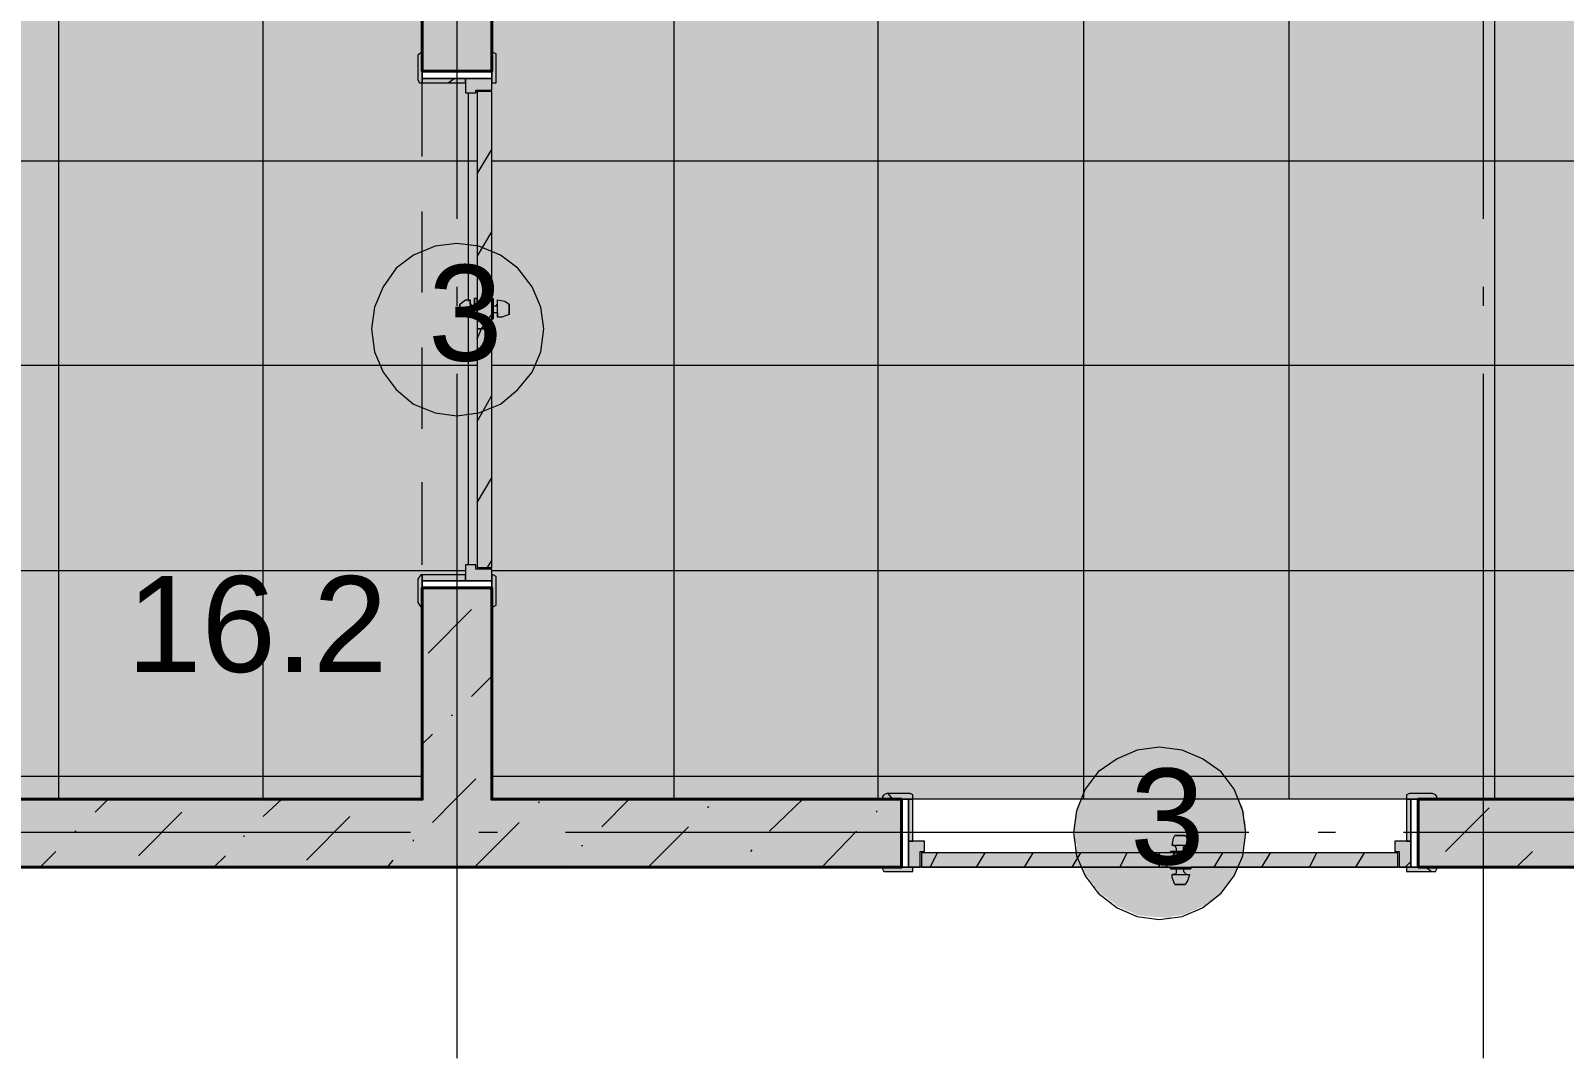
# Model space of a CAD drawing. Header units: millimetres. Extents: x -6983 to 114033, y -5968 to 36007.
# Drawn here: x 15898 to 20381, y 15210 to 18214 of the extents above; entities that cross this region are included whole.
import ezdxf

# ---------------------------------------------------------------- set-up
doc = ezdxf.new("R2010")
doc.units = ezdxf.units.MM
doc.layers.add('PDF _Геометрия', color=7, linetype='Continuous')
doc.layers.add('PDF _Текст', color=7, linetype='Continuous')
doc.layers.add('PDF _Сплошная заливка', color=7, linetype='Continuous', true_color=0xffffff)
doc.styles.add('PDF Arial', font='arial.ttf')

msp = doc.modelspace()

# ---------------------------------------------------------------- hatches: boundary and pattern name
at = {"layer": 'PDF _Сплошная заливка', "transparency": 33554559}
h = msp.add_hatch(color=256, dxfattribs=at)
h.paths.add_polyline_path([(17245.3, 26862.7), (17245.3, 21967.1), (17253.8, 21967.1), (17253.8, 26862.7)])
h.paths.add_polyline_path([(17042.2, 24065.8), (17042.2, 28661), (14245.3, 28661), (14245.3, 25563.7), (14258, 25563.7), (14262.3, 25559.5), (14258, 25479.1), (14118.4, 25474.9), (14118.4, 25445.2), (14088.8, 25445.2), (14088.8, 25457.9), (14046.5, 25457.9), (14046.5, 25474.9), (14033.8, 25474.9), (14033.8, 25487.6), (14029.6, 25487.6), (14029.6, 25559.5), (14033.8, 25563.7), (14046.5, 25563.7), (14046.5, 25665.3), (13500.6, 25665.3), (13496.4, 25656.8), (13492.2, 25652.6), (13420.2, 25648.3), (13420.2, 25652.6), (13416, 25652.6), (13416, 25665.3), (13411.8, 25665.3), (13411.8, 25788), (13382.2, 25788), (13382.2, 25817.6), (13394.9, 25817.6), (13394.9, 25864.1), (13411.8, 25864.1), (13411.8, 25872.6), (13416, 25876.8), (13500.6, 25876.8), (13500.6, 25864.1), (14046.5, 25864.1), (14046.5, 28661), (13483.7, 28661), (13479.5, 28652.6), (13394.9, 28648.3), (13394.9, 28661), (11956.2, 28661), (11952, 28652.6), (11867.4, 28648.3), (11867.4, 28661), (11245.3, 28661), (11245.3, 25864.1), (11880, 25864.1), (11880, 25872.6), (11884.3, 25876.8), (11973.1, 25876.8), (11973.1, 25864.1), (11990.1, 25864.1), (11990.1, 25817.6), (12002.8, 25817.6), (12002.8, 25788), (11973.1, 25788), (11968.9, 25656.8), (11956.2, 25652.6), (11892.7, 25648.3), (11892.7, 25652.6), (11884.3, 25652.6), (11884.3, 25665.3), (10301.8, 25665.3), (10297.5, 25656.8), (10293.3, 25652.6), (10221.4, 25648.3), (10221.4, 25652.6), (10217.1, 25652.6), (10217.1, 25665.3), (10196, 25665.3), (10196, 25707.6), (10183.3, 25707.6), (10183.3, 25737.2), (10212.9, 25737.2), (10212.9, 25872.6), (10217.1, 25876.8), (10246.8, 25876.8), (10246.8, 26084.2), (10826.5, 26084.2), (10826.5, 28441), (9320.1, 28441), (9320.1, 26084.2), (9337, 26084.2), (9337, 25876.8), (9375.1, 25876.8), (9375.1, 25737.2), (9404.7, 25737.2), (9404.7, 25707.6), (9392, 25707.6), (9392, 25665.3), (9375.1, 25665.3), (9370.9, 25656.8), (9358.2, 25652.6), (9294.7, 25648.3), (9294.7, 25652.6), (9286.3, 25652.6), (9286.3, 25665.3), (7454.1, 25665.3), (7449.9, 25656.8), (7445.6, 25652.6), (7373.7, 25648.3), (7373.7, 25652.6), (7365.2, 25652.6), (7365.2, 25665.3), (7344.1, 25665.3), (7344.1, 25707.6), (7335.6, 25707.6), (7335.6, 25737.2), (7365.2, 25737.2), (7365.2, 25876.8), (7454.1, 25876.8), (7454.1, 25864.1), (8897, 25864.1), (8897, 28661), (6100.1, 28661), (6100.1, 25864.1), (6434.3, 25864.1), (6434.3, 25872.6), (6438.6, 25876.8), (6523.2, 25876.8), (6523.2, 25737.2), (6552.8, 25737.2), (6552.8, 25707.6), (6544.4, 25707.6), (6544.4, 25665.3), (6523.2, 25665.3), (6523.2, 25652.6), (6510.5, 25652.6), (6442.8, 25648.3), (6442.8, 25652.6), (6438.6, 25652.6), (6438.6, 25665.3), (4517.6, 25665.3), (4513.3, 25656.8), (4504.9, 25652.6), (4437.2, 25648.3), (4437.2, 25652.6), (4428.7, 25652.6), (4428.7, 25665.3), (4407.6, 25665.3), (4407.6, 25707.6), (4394.9, 25707.6), (4394.9, 25737.2), (4424.5, 25737.2), (4424.5, 25872.6), (4428.7, 25876.8), (4517.6, 25876.8), (4517.6, 25864.1), (5901.2, 25864.1), (5901.2, 28661), (104.3, 28661), (104.3, 25864.1), (3497.8, 25864.1), (3497.8, 25876.8), (3586.7, 25876.8), (3586.7, 25737.2), (3616.3, 25737.2), (3616.3, 25707.6), (3603.6, 25707.6), (3603.6, 25665.3), (3586.7, 25665.3), (3582.4, 25656.8), (3569.8, 25652.6), (3506.3, 25648.3), (3506.3, 25652.6), (3497.8, 25652.6), (3497.8, 25665.3), (3100.1, 25665.3), (3100.1, 23570.8), (3112.8, 23570.8), (3117, 23566.5), (3112.8, 23486.1), (3100.1, 23481.9), (3100.1, 23460.8), (3057.8, 23460.8), (3057.8, 23448.1), (3028.1, 23448.1), (3028.1, 23481.9), (2888.5, 23481.9), (2888.5, 23494.6), (2884.3, 23494.6), (2884.3, 23562.3), (2888.5, 23570.8), (2901.2, 23570.8), (2901.2, 25665.3), (104.3, 25665.3), (104.3, 21967.1), (2901.2, 21967.1), (2901.2, 22551), (2897, 22555.3), (2888.5, 22555.3), (2888.5, 22563.7), (2884.3, 22563.7), (2884.3, 22635.6), (2888.5, 22639.9), (3028.1, 22639.9), (3028.1, 22669.5), (3057.8, 22669.5), (3057.8, 22656.8), (3100.1, 22656.8), (3100.1, 22639.9), (3112.8, 22639.9), (3117, 22635.6), (3112.8, 22559.5), (3100.1, 22555.3), (3100.1, 21472), (3112.8, 21472), (3117, 21467.8), (3112.8, 21387.4), (3100.1, 21383.2), (3100.1, 21362), (3057.8, 21362), (3057.8, 21349.3), (3028.1, 21349.3), (3028.1, 21383.2), (2888.5, 21383.2), (2888.5, 21395.9), (2884.3, 21395.9), (2884.3, 21463.6), (2888.5, 21472), (2901.2, 21472), (2901.2, 21764), (104.3, 21764), (104.3, 15967.1), (2681.2, 15967.1), (2681.2, 15979.8), (2901.2, 15979.8), (2901.2, 20452.3), (2897, 20456.5), (2888.5, 20460.8), (2884.3, 20460.8), (2884.3, 20536.9), (2888.5, 20541.1), (3028.1, 20541.1), (3028.1, 20570.8), (3057.8, 20570.8), (3057.8, 20558.1), (3100.1, 20558.1), (3100.1, 20541.1), (3112.8, 20541.1), (3117, 20536.9), (3112.8, 20460.8), (3100.1, 20456.5), (3100.1, 15967.1), (5901.2, 15967.1), (5901.2, 16601.8), (5892.7, 16606), (5888.5, 16606), (5888.5, 16614.5), (5884.3, 16614.5), (5884.3, 16686.4), (5888.5, 16694.9), (5901.2, 16694.9), (5901.2, 18133.5), (5888.5, 18133.5), (5888.5, 18146.2), (5884.3, 18146.2), (5884.3, 18218.2), (5888.5, 18222.4), (5901.2, 18222.4), (5901.2, 20452.3), (5892.7, 20456.5), (5888.5, 20460.8), (5884.3, 20460.8), (5884.3, 20536.9), (5888.5, 20541.1), (5901.2, 20541.1), (5901.2, 20558.1), (5943.5, 20558.1), (5943.5, 20570.8), (5973.1, 20570.8), (5973.1, 20541.1), (6112.8, 20541.1), (6112.8, 20456.5), (6100.1, 20456.5), (6100.1, 18967.1), (8897, 18967.1), (8897, 21764), (6100.1, 21764), (6100.1, 21472), (6112.8, 21472), (6112.8, 21383.2), (5973.1, 21383.2), (5973.1, 21349.3), (5943.5, 21349.3), (5943.5, 21362), (5901.2, 21362), (5901.2, 21383.2), (5888.5, 21383.2), (5888.5, 21395.9), (5884.3, 21395.9), (5884.3, 21463.6), (5888.5, 21472), (5901.2, 21472), (5901.2, 22551), (5892.7, 22555.3), (5888.5, 22555.3), (5888.5, 22563.7), (5884.3, 22563.7), (5884.3, 22635.6), (5888.5, 22639.9), (5901.2, 22639.9), (5901.2, 22656.8), (5943.5, 22656.8), (5943.5, 22669.5), (5973.1, 22669.5), (5973.1, 22639.9), (6112.8, 22639.9), (6112.8, 22555.3), (6100.1, 22555.3), (6100.1, 21967.1), (8897, 21967.1), (8897, 23862.7), (6100.1, 23862.7), (6100.1, 23570.8), (6112.8, 23570.8), (6112.8, 23481.9), (5973.1, 23481.9), (5973.1, 23448.1), (5943.5, 23448.1), (5943.5, 23460.8), (5901.2, 23460.8), (5901.2, 23481.9), (5888.5, 23481.9), (5888.5, 23494.6), (5884.3, 23494.6), (5884.3, 23562.3), (5888.5, 23570.8), (5901.2, 23570.8), (5901.2, 24065.8), (12447, 24065.8), (12447, 23084.2), (12459.7, 23084.2), (12459.7, 22999.5), (12447, 22999.5), (12447, 22978.4), (12404.7, 22978.4), (12404.7, 22965.7), (12370.9, 22965.7), (12370.9, 22995.3), (12239.7, 22999.5), (12235.5, 22999.5), (12235.5, 23012.2), (12231.2, 23012.2), (12231.2, 23079.9), (12235.5, 23084.2), (12248.2, 23084.2), (12248.2, 23862.7), (9100.1, 23862.7), (9100.1, 21967.1), (12248.2, 21967.1), (12248.2, 22064.4), (12239.7, 22068.7), (12235.5, 22068.7), (12235.5, 22077.1), (12231.2, 22077.1), (12231.2, 22149), (12235.5, 22157.5), (12370.9, 22157.5), (12370.9, 22187.1), (12404.7, 22187.1), (12404.7, 22174.4), (12447, 22174.4), (12447, 22157.5), (12459.7, 22157.5), (12459.7, 22068.7), (12447, 22068.7), (12447, 20486.1), (12459.7, 20486.1), (12459.7, 20401.5), (12447, 20401.5), (12447, 20380.4), (12404.7, 20380.4), (12404.7, 20367.7), (12370.9, 20367.7), (12370.9, 20397.3), (12239.7, 20401.5), (12235.5, 20401.5), (12235.5, 20410), (12231.2, 20410), (12231.2, 20481.9), (12235.5, 20486.1), (12248.2, 20486.1), (12248.2, 21764), (9100.1, 21764), (9100.1, 18967.1), (12248.2, 18967.1), (12248.2, 19466.4), (12239.7, 19470.6), (12235.5, 19470.6), (12235.5, 19479.1), (12231.2, 19479.1), (12231.2, 19551), (12235.5, 19555.3), (12370.9, 19555.3), (12370.9, 19584.9), (12404.7, 19584.9), (12404.7, 19576.4), (12447, 19576.4), (12447, 19555.3), (12459.7, 19555.3), (12459.7, 19470.6), (12447, 19470.6), (12447, 18967.1), (17042.2, 18967.1), (17042.2, 20566.5), (14046.5, 20566.5), (14046.5, 22745.7), (14042.2, 22749.9), (14033.8, 22754.1), (14029.6, 22754.1), (14029.6, 22830.3), (14033.8, 22834.5), (14046.5, 22834.5), (14046.5, 22851.4), (14088.8, 22851.4), (14088.8, 22864.1), (14118.4, 22864.1), (14118.4, 22834.5), (14262.3, 22834.5), (14258, 22754.1), (14245.3, 22749.9), (14245.3, 20765.4), (17042.2, 20765.4), (17042.2, 23862.7), (14245.3, 23862.7), (14245.3, 23765.4), (14258, 23765.4), (14262.3, 23761.2), (14258, 23680.8), (14118.4, 23676.5), (14118.4, 23646.9), (14088.8, 23646.9), (14088.8, 23655.4), (14046.5, 23655.4), (14046.5, 23676.5), (14033.8, 23676.5), (14033.8, 23689.2), (14029.6, 23689.2), (14029.6, 23761.2), (14033.8, 23765.4), (14046.5, 23765.4), (14046.5, 24544), (14042.2, 24548.2), (14033.8, 24552.4), (14029.6, 24552.4), (14029.6, 24628.6), (14033.8, 24632.8), (14046.5, 24632.8), (14046.5, 24654), (14088.8, 24654), (14088.8, 24662.4), (14118.4, 24662.4), (14118.4, 24632.8), (14262.3, 24632.8), (14258, 24552.4), (14245.3, 24548.2), (14245.3, 24065.8)])
h.paths.add_polyline_path([(15645.9, 17168.8), (15645.9, 15967.1), (17042.2, 15967.1), (17042.2, 16529.9), (17038, 16534.1), (17033.8, 16534.1), (17033.8, 16542.6), (17029.6, 16542.6), (17029.6, 16614.5), (17033.8, 16623), (17169.2, 16623), (17169.2, 16652.6), (17198.8, 16652.6), (17198.8, 16639.9), (17245.3, 16639.9), (17245.3, 16623), (17258, 16623), (17258, 16534.1), (17245.3, 16534.1), (17245.3, 15967.1), (18387.8, 15967.1), (18387.8, 15979.8), (18392, 15984), (18476.7, 15984), (18476.7, 15967.1), (19919.5, 15967.1), (19919.5, 15984), (20004.2, 15984), (20008.4, 15979.8), (20008.4, 15967.1), (23875.8, 15967.1), (23875.8, 15979.8), (23880, 15984), (23964.7, 15984), (23964.7, 15967.1), (25403.3, 15967.1), (25403.3, 15979.8), (25407.6, 15984), (25492.2, 15984), (25496.4, 15979.8), (25496.4, 15967.1), (26038, 15967.1), (26038, 16512.9), (26033.8, 16517.2), (26029.6, 16517.2), (26029.6, 16525.6), (26025.3, 16525.6), (26025.3, 16597.6), (26029.6, 16601.8), (26165, 16601.8), (26165, 16631.4), (26194.6, 16631.4), (26194.6, 16623), (26241.1, 16623), (26241.1, 16601.8), (26253.8, 16601.8), (26249.6, 16521.4), (26241.1, 16517.2), (26241.1, 15967.1), (29038, 15967.1), (29038, 16352.1), (29016.9, 16352.1), (29016.9, 16415.6), (29038, 16415.6), (29038, 18230.9), (29016.9, 18230.9), (29016.9, 18294.3), (29038, 18294.3), (29038, 19584.9), (29016.9, 19584.9), (29016.9, 19652.6), (29038, 19652.6), (29038, 21463.6), (29016.9, 21463.6), (29016.9, 21527), (29038, 21527), (29038, 21764), (26241.1, 21764), (26241.1, 21222.4), (26249.6, 21222.4), (26253.8, 21218.2), (26249.6, 21137.8), (26241.1, 21133.5), (26241.1, 21112.4), (26194.6, 21112.4), (26194.6, 21099.7), (26165, 21099.7), (26165, 21129.3), (26033.8, 21133.5), (26029.6, 21133.5), (26029.6, 21146.2), (26025.3, 21146.2), (26025.3, 21213.9), (26029.6, 21222.4), (26038, 21222.4), (26038, 21764), (25839.1, 21764), (25830.7, 21755.5), (25758.7, 21751.3), (25758.7, 21755.5), (25754.5, 21755.5), (25754.5, 21764), (25733.4, 21764), (25733.4, 21810.5), (25720.7, 21810.5), (25720.7, 21840.2), (25750.3, 21840.2), (25750.3, 21975.6), (25754.5, 21979.8), (25839.1, 21979.8), (25839.1, 21967.1), (26038, 21967.1), (26038, 26862.7), (23241.1, 26862.7), (23241.1, 21967.1), (24819.4, 21967.1), (24819.4, 21975.6), (24823.6, 21979.8), (24908.3, 21979.8), (24908.3, 21840.2), (24942.1, 21840.2), (24942.1, 21806.3), (24929.4, 21806.3), (24929.4, 21764), (24908.3, 21764), (24908.3, 21755.5), (24895.6, 21755.5), (24832.1, 21751.3), (24832.1, 21755.5), (24823.6, 21755.5), (24823.6, 21764), (22691, 21764), (22682.6, 21755.5), (22610.7, 21751.3), (22610.7, 21755.5), (22602.2, 21755.5), (22602.2, 21764), (22585.3, 21764), (22585.3, 21806.3), (22572.6, 21806.3), (22572.6, 21840.2), (22602.2, 21840.2), (22602.2, 21967.1), (21760.2, 21967.1), (21760.2, 21840.2), (21789.8, 21840.2), (21789.8, 21806.3), (21781.3, 21806.3), (21781.3, 21764), (21760.2, 21764), (21760.2, 21755.5), (21747.5, 21755.5), (21679.8, 21751.3), (21679.8, 21755.5), (21675.5, 21755.5), (21675.5, 21764), (18362.4, 21764), (18362.4, 21755.5), (18354, 21755.5), (18282, 21751.3), (18282, 21755.5), (18277.8, 21755.5), (18277.8, 21764), (18256.6, 21764), (18256.6, 21810.5), (18243.9, 21810.5), (18243.9, 21840.2), (18273.6, 21840.2), (18273.6, 21967.1), (17435.8, 21967.1), (17435.8, 21840.2), (17465.4, 21840.2), (17465.4, 21806.3), (17452.7, 21806.3), (17452.7, 21764), (17435.8, 21764), (17431.5, 21759.8), (17418.8, 21755.5), (17355.4, 21751.3), (17355.4, 21755.5), (17346.9, 21755.5), (17346.9, 21764), (17245.3, 21764), (17245.3, 18150.5), (17258, 18150.5), (17258, 18061.6), (17245.3, 18061.6), (17245.3, 18040.4), (17198.8, 18040.4), (17198.8, 18032), (17169.2, 18032), (17169.2, 18061.6), (17033.8, 18061.6), (17033.8, 18070.1), (17029.6, 18070.1), (17029.6, 18146.2), (17033.8, 18150.5), (17042.2, 18150.5), (17042.2, 18768.2), (11245.3, 18768.2), (11245.3, 15967.1), (14126.9, 15967.1), (14126.9, 15979.8), (14122.6, 15979.8), (14122.6, 15988.3), (14118.4, 15988.3), (14118.4, 15996.7), (14114.2, 15996.7), (14114.2, 16005.2), (14109.9, 16005.2), (14109.9, 16013.6), (14105.7, 16013.6), (14105.7, 16022.1), (14101.5, 16022.1), (14101.5, 16030.6), (14097.3, 16030.6), (14097.3, 16043.3), (14093, 16043.3), (14093, 16051.7), (14088.8, 16051.7), (14088.8, 16060.2), (14084.6, 16060.2), (14084.6, 16068.7), (14080.3, 16068.7), (14080.3, 16077.1), (14076.1, 16077.1), (14076.1, 16085.6), (14071.9, 16085.6), (14071.9, 16094), (14067.6, 16094), (14067.6, 16102.5), (14063.4, 16102.5), (14063.4, 16115.2), (14059.2, 16115.2), (14059.2, 16123.7), (14054.9, 16123.7), (14054.9, 16132.1), (14050.7, 16132.1), (14050.7, 16140.6), (14046.5, 16140.6), (14046.5, 16149), (14042.2, 16149), (14042.2, 16157.5), (14038, 16157.5), (14038, 16166), (14033.8, 16166), (14033.8, 16174.4), (14029.6, 16174.4), (14029.6, 16187.1), (14025.3, 16187.1), (14025.3, 16195.6), (14021.1, 16195.6), (14021.1, 16204.1), (14016.9, 16204.1), (14016.9, 16212.5), (14012.6, 16212.5), (14012.6, 16221), (14008.4, 16221), (14008.4, 16229.4), (14004.2, 16229.4), (14004.2, 16237.9), (13999.9, 16237.9), (13999.9, 16250.6), (13995.7, 16250.6), (13995.7, 16259.1), (13991.5, 16259.1), (13991.5, 16267.5), (13987.2, 16267.5), (13987.2, 16276), (13983, 16276), (13983, 16284.4), (13978.8, 16284.4), (13978.8, 16292.9), (13974.5, 16292.9), (13974.5, 16301.4), (13970.3, 16301.4), (13970.3, 16309.8), (13966.1, 16309.8), (13966.1, 16322.5), (13961.9, 16322.5), (13961.9, 16331), (13957.6, 16331), (13957.6, 16339.5), (13953.4, 16339.5), (13953.4, 16347.9), (13949.2, 16347.9), (13949.2, 16356.4), (13944.9, 16356.4), (13944.9, 16364.8), (13940.7, 16364.8), (13940.7, 16373.3), (13936.5, 16373.3), (13936.5, 16381.8), (13932.2, 16381.8), (13932.2, 16394.5), (13928, 16394.5), (13928, 16402.9), (13923.8, 16402.9), (13923.8, 16411.4), (13919.5, 16411.4), (13919.5, 16419.8), (13915.3, 16419.8), (13915.3, 16428.3), (13911.1, 16428.3), (13911.1, 16436.8), (13906.8, 16436.8), (13906.8, 16445.2), (13902.6, 16445.2), (13902.6, 16453.7), (13898.4, 16457.9), (13885.7, 16462.2), (13801.1, 16483.3), (13788.4, 16487.6), (13703.7, 16508.7), (13716.4, 16512.9), (13758.7, 16534.1), (13771.4, 16538.3), (13813.8, 16559.5), (13826.5, 16563.7), (13868.8, 16584.9), (13881.5, 16589.1), (13923.8, 16610.3), (13936.5, 16614.5), (13987.2, 16639.9), (13902.6, 16661), (13881.5, 16665.3), (13813.8, 16682.2), (13792.6, 16682.2), (13792.6, 16694.9), (13788.4, 16694.9), (13788.4, 16703.3), (13784.1, 16703.3), (13784.1, 16711.8), (13779.9, 16711.8), (13779.9, 16720.3), (13775.7, 16720.3), (13775.7, 16728.7), (13771.4, 16728.7), (13771.4, 16741.4), (13767.2, 16741.4), (13767.2, 16749.9), (13763, 16749.9), (13763, 16758.4), (13758.7, 16758.4), (13758.7, 16766.8), (13754.5, 16766.8), (13754.5, 16775.3), (13750.3, 16775.3), (13750.3, 16783.7), (13746.1, 16783.7), (13746.1, 16796.4), (13741.8, 16796.4), (13741.8, 16804.9), (13737.6, 16804.9), (13737.6, 16813.4), (13733.4, 16813.4), (13733.4, 16821.8), (13729.1, 16821.8), (13729.1, 16830.3), (13724.9, 16830.3), (13724.9, 16838.7), (13720.7, 16838.7), (13720.7, 16851.4), (13716.4, 16851.4), (13716.4, 16859.9), (13712.2, 16859.9), (13712.2, 16868.4), (13708, 16868.4), (13708, 16876.8), (13703.7, 16876.8), (13703.7, 16885.3), (13699.5, 16885.3), (13699.5, 16893.8), (13695.3, 16893.8), (13695.3, 16906.5), (13691, 16906.5), (13691, 16914.9), (13686.8, 16914.9), (13686.8, 16923.4), (13682.6, 16923.4), (13682.6, 16931.8), (13678.4, 16931.8), (13678.4, 16940.3), (13674.1, 16940.3), (13674.1, 16948.8), (13669.9, 16948.8), (13669.9, 16961.5), (13665.7, 16961.5), (13665.7, 16969.9), (13661.4, 16969.9), (13661.4, 16978.4), (13657.2, 16978.4), (13657.2, 16986.8), (13653, 16986.8), (13653, 16995.3), (13648.7, 16995.3), (13648.7, 17003.8), (13644.5, 17003.8), (13644.5, 17016.5), (13640.3, 17016.5), (13640.3, 17024.9), (13636, 17024.9), (13636, 17033.4), (13631.8, 17033.4), (13631.8, 17041.9), (13627.6, 17041.9), (13627.6, 17050.3), (13623.3, 17050.3), (13623.3, 17058.8), (13619.1, 17058.8), (13619.1, 17071.5), (13614.9, 17071.5), (13614.9, 17079.9), (13610.7, 17079.9), (13610.7, 17088.4), (13606.4, 17088.4), (13606.4, 17096.9), (13602.2, 17096.9), (13602.2, 17105.3), (13598, 17105.3), (13598, 17113.8), (13593.7, 17113.8), (13593.7, 17126.5), (13589.5, 17126.5), (13589.5, 17134.9), (13585.3, 17134.9), (13585.3, 17143.4), (13581, 17143.4), (13581, 17151.9), (13576.8, 17151.9), (13576.8, 17160.3), (13572.6, 17160.3), (13572.6, 17168.8)])
h = msp.add_hatch(color=256, dxfattribs=at)
h.paths.add_polyline_path([(17042.2, 18095.4), (17245.3, 18095.4), (17245.3, 26862.7), (17042.2, 26862.7)])
h.paths.add_polyline_path([(17245.3, 16584.9), (17042.2, 16584.9), (17042.2, 15967.1), (17245.3, 15967.1)])
h = msp.add_hatch(color=256, dxfattribs=at)
h.paths.add_polyline_path([(17033.8, 18061.6), (17042.2, 18061.6), (17042.2, 18150.5), (17033.8, 18150.5), (17029.6, 18146.2), (17029.6, 18070.1), (17033.8, 18070.1)])
h.paths.add_polyline_path([(17038, 16534.1), (17042.2, 16529.9), (17042.2, 16623), (17038, 16623), (17029.6, 16614.5), (17029.6, 16542.6), (17033.8, 16542.6), (17033.8, 16534.1)])
h = msp.add_hatch(color=256, dxfattribs=at)
h.paths.add_polyline_path([(17245.3, 18061.6), (17258, 18061.6), (17258, 18150.5), (17245.3, 18150.5)])
h.paths.add_polyline_path([(17249.6, 16534.1), (17258, 16534.1), (17258, 16623), (17245.3, 16623), (17245.3, 16529.9)])
h = msp.add_hatch(color=256, dxfattribs=at)
h.paths.add_polyline_path([(17042.2, 18061.6), (17169.2, 18061.6), (17169.2, 18074.3), (17042.2, 18074.3)])
h.paths.add_polyline_path([(17169.2, 16623), (17042.2, 16623), (17042.2, 16606), (17169.2, 16606)])
h = msp.add_hatch(color=256, dxfattribs=at)
h.paths.add_polyline_path([(17198.8, 18040.4), (17245.3, 18040.4), (17245.3, 18074.3), (17169.2, 18074.3), (17169.2, 18032), (17198.8, 18032)])
h.paths.add_polyline_path([(17245.3, 16639.9), (17198.8, 16639.9), (17198.8, 16652.6), (17169.2, 16652.6), (17169.2, 16606), (17245.3, 16606)])
for color, points in [(256, [(17203, 18036.2), (17203, 17342.3), (17245.3, 17342.3), (17245.3, 18036.2)]), (256, [(17207.3, 17587.7), (17177.6, 17591.9), (17114.2, 17591.9), (17080.3, 17587.7), (17071.9, 17583.5), (17059.2, 17579.2), (17050.7, 17575), (17038, 17570.8), (17029.6, 17566.5), (17016.9, 17562.3), (17008.4, 17553.8), (16999.9, 17549.6), (16991.5, 17541.1), (16983, 17536.9), (16974.5, 17528.5), (16966.1, 17524.2), (16961.9, 17515.8), (16957.6, 17511.5), (16953.4, 17503.1), (16949.2, 17498.8), (16944.9, 17490.4), (16940.7, 17486.1), (16936.5, 17477.7), (16928, 17469.2), (16923.8, 17456.5), (16915.3, 17439.6), (16911.1, 17426.9), (16902.6, 17410), (16898.4, 17376.1), (16894.2, 17346.5), (16898.4, 17342.3), (16898.4, 17308.4), (16902.6, 17308.4), (16902.6, 17274.6), (16906.8, 17274.6), (16906.8, 17266.1), (16911.1, 17266.1), (16911.1, 17257.6), (16915.3, 17257.6), (16915.3, 17245), (16919.5, 17245), (16919.5, 17236.5), (16923.8, 17236.5), (16923.8, 17228), (16928, 17228), (16928, 17215.3), (16932.2, 17215.3), (16940.7, 17206.9), (16940.7, 17198.4), (16944.9, 17198.4), (16953.4, 17189.9), (16953.4, 17181.5), (16957.6, 17181.5), (16966.1, 17173), (16966.1, 17164.6), (16974.5, 17164.6), (16991.5, 17147.6), (16999.9, 17143.4), (17016.9, 17126.5), (17029.6, 17122.2), (17038, 17118), (17050.7, 17113.8), (17059.2, 17109.6), (17071.9, 17105.3), (17080.3, 17101.1), (17114.2, 17096.9), (17177.6, 17092.6), (17177.6, 17096.9), (17207.3, 17101.1), (17220, 17105.3), (17228.4, 17109.6), (17241.1, 17113.8), (17249.6, 17118), (17262.3, 17122.2), (17279.2, 17130.7), (17296.1, 17147.6), (17304.6, 17151.9), (17338.4, 17185.7), (17342.7, 17194.2), (17359.6, 17211.1), (17372.3, 17236.5), (17376.5, 17249.2), (17385, 17266.1), (17389.2, 17278.8), (17393.4, 17312.7), (17397.7, 17376.1), (17393.4, 17376.1), (17393.4, 17405.7), (17389.2, 17405.7), (17389.2, 17418.4), (17385, 17418.4), (17385, 17426.9), (17380.8, 17426.9), (17380.8, 17435.4), (17376.5, 17435.4), (17376.5, 17448.1), (17372.3, 17448.1), (17372.3, 17456.5), (17368.1, 17456.5), (17368.1, 17465), (17363.8, 17465), (17363.8, 17473.4), (17355.4, 17481.9), (17351.1, 17481.9), (17351.1, 17490.4), (17342.7, 17498.8), (17338.4, 17498.8), (17338.4, 17507.3), (17313.1, 17532.7), (17304.6, 17536.9), (17296.1, 17545.4), (17287.7, 17549.6), (17279.2, 17558.1), (17262.3, 17566.5), (17249.6, 17570.8), (17241.1, 17575), (17228.4, 17579.2), (17220, 17583.5)]), (256, [(17203, 17342.3), (17203, 16644.1), (17245.3, 16644.1), (17245.3, 17342.3)]), (256, [(16179.1, 16716), (16179.1, 16225.2), (16767.2, 16225.2), (16767.2, 16716)]), (7, [(16179.1, 16276), (16179.1, 16250.6), (16758.7, 16250.6), (16758.7, 16276)]), (256, [(19263.7, 16115.2), (19229.8, 16119.4), (19166.4, 16119.4), (19132.5, 16115.2), (19115.6, 16106.7), (19102.9, 16102.5), (19086, 16094), (19073.3, 16089.8), (19064.8, 16081.3), (19056.4, 16077.1), (19052.1, 16072.9), (19043.7, 16068.7), (19039.4, 16064.4), (19031, 16060.2), (19026.7, 16056), (19018.3, 16051.7), (19014, 16043.3), (19005.6, 16034.8), (19001.3, 16026.3), (18992.9, 16017.9), (18988.7, 16009.4), (18980.2, 16000.9), (18976, 15988.3), (18971.7, 15979.8), (18967.5, 15967.1), (18963.3, 15958.6), (18959, 15945.9), (18954.8, 15937.5), (18950.6, 15903.6), (18946.3, 15874), (18950.6, 15869.8), (18950.6, 15835.9), (18954.8, 15835.9), (18954.8, 15802.1), (18959, 15802.1), (18959, 15793.6), (18963.3, 15793.6), (18963.3, 15785.2), (18967.5, 15785.2), (18967.5, 15772.5), (18971.7, 15772.5), (18971.7, 15764), (18976, 15764), (18976, 15755.5), (18980.2, 15755.5), (18980.2, 15742.8), (18984.4, 15742.8), (18992.9, 15734.4), (18992.9, 15725.9), (18997.1, 15725.9), (19005.6, 15717.5), (19005.6, 15709), (19009.8, 15709), (19018.3, 15700.5), (19018.3, 15692.1), (19026.7, 15692.1), (19035.2, 15683.6), (19043.7, 15679.4), (19052.1, 15670.9), (19060.6, 15666.7), (19073.3, 15654), (19086, 15649.8), (19102.9, 15641.3), (19115.6, 15637.1), (19132.5, 15628.6), (19166.4, 15624.4), (19229.8, 15620.1), (19229.8, 15624.4), (19263.7, 15628.6), (19276.4, 15632.8), (19293.3, 15641.3), (19306, 15645.5), (19331.4, 15658.2), (19339.8, 15666.7), (19348.3, 15670.9), (19356.8, 15679.4), (19365.2, 15683.6), (19386.4, 15704.8), (19390.6, 15713.2), (19399.1, 15721.7), (19403.3, 15730.1), (19411.8, 15738.6), (19424.5, 15764), (19428.7, 15776.7), (19437.2, 15793.6), (19441.4, 15806.3), (19445.6, 15840.2), (19449.9, 15903.6), (19445.6, 15903.6), (19445.6, 15933.2), (19441.4, 15933.2), (19441.4, 15945.9), (19437.2, 15945.9), (19437.2, 15954.4), (19432.9, 15954.4), (19432.9, 15967.1), (19428.7, 15967.1), (19428.7, 15975.6), (19424.5, 15975.6), (19424.5, 15988.3), (19420.2, 15988.3), (19420.2, 15996.7), (19416, 15996.7), (19416, 16005.2), (19407.6, 16013.6), (19403.3, 16013.6), (19403.3, 16022.1), (19394.9, 16030.6), (19390.6, 16030.6), (19390.6, 16039), (19369.5, 16060.2), (19361, 16064.4), (19356.8, 16068.7), (19348.3, 16072.9), (19344.1, 16077.1), (19335.6, 16081.3), (19331.4, 16085.6), (19306, 16098.3), (19293.3, 16102.5), (19276.4, 16111)]), (256, [(18502, 15810.5), (18502, 15768.2), (19196, 15768.2), (19196, 15810.5)]), (256, [(19196, 15810.5), (19196, 15768.2), (19894.2, 15768.2), (19894.2, 15810.5)])]:
    msp.add_hatch(color=color, dxfattribs=at).paths.add_polyline_path(points)
h = msp.add_hatch(color=256, dxfattribs=at)
h.paths.add_polyline_path([(18442.8, 15768.2), (18442.8, 15967.1), (11245.3, 15967.1), (11245.3, 15768.2)])
h.paths.add_polyline_path([(25441.4, 15967.1), (25441.4, 15768.2), (26038, 15768.2), (26038, 15967.1)])
h.paths.add_polyline_path([(23930.8, 15768.2), (23930.8, 15967.1), (19953.4, 15967.1), (19953.4, 15768.2)])
h = msp.add_hatch(color=256, dxfattribs=at)
h.paths.add_polyline_path([(18476.7, 15967.1), (18476.7, 15984), (18392, 15984), (18387.8, 15971.3)])
h.paths.add_polyline_path([(20008.4, 15979.8), (20004.2, 15984), (19919.5, 15984), (19919.5, 15967.1), (20008.4, 15967.1)])
h = msp.add_hatch(color=256, dxfattribs=at)
h.paths.add_polyline_path([(18476.7, 15844.4), (18476.7, 15967.1), (18464, 15967.1), (18464, 15844.4)])
h.paths.add_polyline_path([(19919.5, 15967.1), (19919.5, 15844.4), (19932.2, 15844.4), (19932.2, 15967.1)])
h = msp.add_hatch(color=256, dxfattribs=at)
h.paths.add_polyline_path([(18497.8, 15768.2), (18497.8, 15814.8), (18510.5, 15814.8), (18510.5, 15844.4), (18464, 15844.4), (18464, 15768.2)])
h.paths.add_polyline_path([(19898.4, 15814.8), (19898.4, 15768.2), (19932.2, 15768.2), (19932.2, 15844.4), (19885.7, 15844.4), (19885.7, 15814.8)])
h = msp.add_hatch(color=256, dxfattribs=at)
h.paths.add_polyline_path([(18476.7, 15755.5), (18476.7, 15768.2), (18387.8, 15768.2), (18392, 15764), (18392, 15755.5)])
h.paths.add_polyline_path([(20004.2, 15759.8), (20008.4, 15768.2), (19919.5, 15768.2), (19919.5, 15755.5)])

# ---------------------------------------------------------------- linework, layer by layer
at = {"layer": 'PDF _Геометрия', "lineweight": 40}
for points in [[(17042.2, 18768.2), (17042.2, 18095.4), (17245.3, 18095.4), (17245.3, 21764)], [(11046.5, 18768.2), (11046.5, 15768.2), (11245.3, 15768.2), (18442.8, 15768.2), (18442.8, 15967.1), (17245.3, 15967.1), (17245.3, 16584.9), (17042.2, 16584.9), (17042.2, 15967.1), (11245.3, 15967.1), (11245.3, 18768.2)]]:
    msp.add_lwpolyline(points, dxfattribs=at)
at = {"layer": 'PDF _Геометрия', "lineweight": 9}
for points in [[(18375.1, 15967.1), (18375.1, 21764)], [(18976, 15967.1), (18976, 21764)], [(19576.8, 15967.1), (19576.8, 20943.1)], [(20177.6, 15967.1), (20177.6, 20943.1)], [(18387.8, 15768.2), (11046.5, 15768.2), (11046.5, 18768.2)], [(15980.2, 15967.1), (15980.2, 18768.2)], [(16576.8, 15967.1), (16576.8, 18768.2)], [(17778.5, 15967.1), (17778.5, 18569.4)], [(17071.9, 18188.5), (17071.9, 18188.5)], [(17042.2, 17845.8), (17042.2, 18082.8)], [(17118.4, 18061.6), (17135.3, 18074.3)], [(17177.6, 17422.7), (17177.6, 18032)], [(17203, 18032), (17203, 18036.2)], [(17203, 17795), (17245.3, 17867)], [(11245.3, 17833.1), (17203, 17833.1)], [(17245.3, 17833.1), (26198.8, 17833.1)], [(17042.2, 17448.1), (17042.2, 17685)], [(17203, 17553.8), (17245.3, 17625.8)], [(17152.3, 17414.2), (17152.3, 17410), (17152.3, 17414.2), (17169.2, 17426.9), (17181.9, 17426.9), (17181.9, 17422.7), (17181.9, 17426.9)], [(17181.9, 17414.2), (17181.9, 17422.7), (17181.9, 17410), (17181.9, 17393.1), (17181.9, 17380.4), (17181.9, 17376.1), (17160.7, 17380.4), (17152.3, 17384.6), (17152.3, 17388.8), (17152.3, 17401.5), (17152.3, 17410), (17152.3, 17401.5), (17152.3, 17388.8), (17152.3, 17384.6)], [(17181.9, 17418.4), (17186.1, 17410), (17190.3, 17410), (17194.6, 17410), (17194.6, 17401.5), (17194.6, 17393.1), (17194.6, 17384.6), (17194.6, 17380.4), (17194.6, 17376.1), (17194.6, 17371.9), (17203, 17371.9), (17203, 17376.1), (17203, 17380.4), (17203, 17384.6), (17203, 17393.1), (17203, 17401.5), (17203, 17410), (17203, 17414.2), (17203, 17422.7), (17203, 17426.9), (17203, 17431.1), (17194.6, 17431.1), (17194.6, 17426.9), (17194.6, 17422.7), (17194.6, 17414.2), (17194.6, 17422.7), (17194.6, 17426.9), (17194.6, 17431.1)], [(17194.6, 17431.1), (17194.6, 17431.1)], [(17194.6, 17431.1), (17194.6, 17431.1)], [(17194.6, 17410), (17194.6, 17414.2), (17194.6, 17410), (17194.6, 17401.5), (17194.6, 17393.1), (17194.6, 17384.6), (17194.6, 17380.4), (17194.6, 17376.1), (17194.6, 17371.9)], [(17194.6, 17401.5), (17194.6, 17401.5)], [(17194.6, 17401.5), (17194.6, 17401.5)], [(17194.6, 17397.3), (17194.6, 17397.3)], [(17194.6, 17397.3), (17194.6, 17397.3)], [(17203, 17312.7), (17215.7, 17342.3), (17245.3, 17384.6), (17245.3, 17380.4), (17245.3, 17376.1), (17245.3, 17371.9), (17249.6, 17371.9), (17249.6, 17376.1), (17249.6, 17380.4), (17249.6, 17384.6), (17249.6, 17393.1), (17249.6, 17401.5), (17249.6, 17393.1), (17249.6, 17384.6), (17249.6, 17380.4), (17249.6, 17376.1), (17249.6, 17371.9)], [(17245.3, 17384.6), (17245.3, 17393.1), (17245.3, 17401.5), (17245.3, 17410), (17245.3, 17414.2), (17245.3, 17422.7), (17245.3, 17426.9), (17245.3, 17431.1), (17249.6, 17431.1), (17249.6, 17426.9), (17249.6, 17422.7), (17249.6, 17414.2), (17249.6, 17410), (17258, 17410), (17262.3, 17414.2), (17262.3, 17418.4)], [(17249.6, 17410), (17249.6, 17401.5), (17249.6, 17410), (17249.6, 17414.2), (17249.6, 17422.7), (17249.6, 17426.9), (17249.6, 17431.1)], [(17249.6, 17431.1), (17249.6, 17431.1)], [(17249.6, 17431.1), (17249.6, 17431.1)], [(17249.6, 17401.5), (17249.6, 17401.5)], [(17249.6, 17401.5), (17249.6, 17401.5)], [(17249.6, 17397.3), (17249.6, 17397.3)], [(17249.6, 17397.3), (17249.6, 17397.3)], [(17262.3, 17388.8), (17262.3, 17380.4), (17262.3, 17393.1), (17262.3, 17410), (17262.3, 17422.7), (17262.3, 17426.9), (17283.4, 17422.7), (17296.1, 17414.2), (17296.1, 17410), (17296.1, 17401.5), (17296.1, 17388.8), (17296.1, 17401.5), (17296.1, 17410), (17296.1, 17414.2)], [(17262.3, 17414.2), (17262.3, 17422.7), (17262.3, 17426.9)], [(17177.6, 16652.6), (17177.6, 17376.1)], [(17194.6, 17388.8), (17190.3, 17388.8), (17181.9, 17388.8), (17181.9, 17384.6)], [(17181.9, 17388.8), (17181.9, 17380.4), (17181.9, 17376.1)], [(17194.6, 17371.9), (17194.6, 17371.9)], [(17194.6, 17371.9), (17194.6, 17371.9)], [(17262.3, 17384.6), (17262.3, 17388.8), (17258, 17388.8), (17249.6, 17388.8)], [(17249.6, 17371.9), (17249.6, 17371.9)], [(17249.6, 17371.9), (17249.6, 17371.9)], [(17296.1, 17384.6), (17296.1, 17388.8), (17296.1, 17384.6), (17275, 17376.1), (17262.3, 17376.1), (17262.3, 17380.4), (17262.3, 17376.1)], [(17042.2, 17050.3), (17042.2, 17287.3)], [(11245.3, 17236.5), (17203, 17236.5)], [(17245.3, 17236.5), (26198.8, 17236.5)], [(15311.6, 17168.8), (15345.5, 17168.8), (15645.9, 17168.8), (15645.9, 15967.1), (17042.2, 15967.1), (17042.2, 16098.3)], [(17203, 17071.5), (17245.3, 17147.6)], [(17203, 16834.5), (17245.3, 16906.5)], [(17042.2, 16652.6), (17042.2, 16893.8)], [(15645.9, 16635.6), (17169.2, 16635.6)], [(17232.7, 16644.1), (17245.3, 16665.3)], [(17245.3, 16635.6), (26198.8, 16635.6)], [(17241.1, 16580.6), (17245.3, 16580.6)], [(17059.2, 16394.5), (17186.1, 16521.4)], [(17042.2, 16259.1), (17042.2, 16496)], [(17186.1, 16267.5), (17245.3, 16326.8)], [(17126.9, 16212.5), (17131.1, 16212.5)], [(17042.2, 16127.9), (17071.9, 16157.5)], [(15645.9, 16034.8), (17042.2, 16034.8)], [(17071.9, 15899.4), (17139.6, 15967.1), (17198.8, 16026.3)], [(17245.3, 16034.8), (26038, 16034.8)], [(16026.7, 15967.1), (16263.7, 15967.1)], [(16086, 15929), (16124.1, 15967.1)], [(16424.5, 15967.1), (16661.4, 15967.1)], [(16576.8, 15916.3), (16631.8, 15967.1)], [(16822.2, 15967.1), (17042.2, 15967.1)], [(18387.8, 15967.1), (17245.3, 15967.1)], [(17566.9, 15886.7), (17647.3, 15967.1)], [(18057.8, 15874), (18155.1, 15967.1)], [(18417.4, 15967.1), (18404.7, 15984)], [(19919.5, 15967.1), (18476.7, 15967.1)], [(23875.8, 15967.1), (20008.4, 15967.1)], [(16212.9, 15802.1), (16339.8, 15929)], [(16703.7, 15789.4), (16830.7, 15916.3)], [(17380.8, 15958.6), (17385, 15958.6)], [(17875.8, 15941.7), (17880, 15945.9)], [(18370.9, 15929), (18370.9, 15933.2)], [(20033.8, 15814.8), (20160.7, 15941.7)], [(16026.7, 15874), (16031, 15874)], [(17198.8, 15772.5), (17325.7, 15899.4)], [(17702.3, 15768.2), (17820.8, 15886.7)], [(18210.1, 15768.2), (18311.6, 15874)], [(20346.9, 15874), (20346.9, 15874)], [(16521.8, 15857.1), (16521.8, 15861.3)], [(17016.9, 15844.4), (17016.9, 15848.6)], [(17507.7, 15831.7), (17511.9, 15831.7)], [(19242.5, 15810.5), (19238.3, 15810.5), (19234.1, 15810.5), (19229.8, 15810.5), (19229.8, 15814.8), (19234.1, 15814.8), (19238.3, 15814.8), (19242.5, 15814.8), (19251, 15814.8), (19259.5, 15814.8), (19267.9, 15814.8), (19267.9, 15823.2), (19267.9, 15827.5), (19276.4, 15831.7)], [(19272.1, 15831.7), (19276.4, 15831.7), (19263.7, 15831.7), (19251, 15831.7), (19238.3, 15831.7), (19234.1, 15831.7), (19238.3, 15852.9), (19242.5, 15861.3), (19246.8, 15861.3), (19259.5, 15861.3), (19267.9, 15861.3), (19259.5, 15861.3), (19246.8, 15861.3), (19242.5, 15861.3)], [(19238.3, 15831.7), (19234.1, 15831.7)], [(19246.8, 15814.8), (19246.8, 15823.2), (19242.5, 15831.7), (19238.3, 15831.7), (19246.8, 15831.7)], [(19272.1, 15861.3), (19267.9, 15861.3), (19272.1, 15861.3), (19284.8, 15844.4), (19284.8, 15831.7), (19276.4, 15831.7), (19284.8, 15831.7)], [(15925.2, 15768.2), (15971.7, 15814.8)], [(16432.9, 15768.2), (16466.8, 15802.1)], [(16940.7, 15768.2), (16957.6, 15789.4)], [(18002.8, 15814.8), (18007, 15819)], [(18527.4, 15768.2), (18548.6, 15810.5)], [(18662.8, 15768.2), (18688.2, 15810.5)], [(18802.5, 15768.2), (18827.9, 15810.5)], [(18942.1, 15768.2), (18967.5, 15810.5)], [(19081.7, 15768.2), (19102.9, 15810.5)], [(19217.1, 15768.2), (19242.5, 15810.5), (19251, 15810.5), (19259.5, 15810.5), (19267.9, 15810.5), (19272.1, 15810.5), (19280.6, 15810.5), (19284.8, 15810.5), (19289.1, 15810.5), (19289.1, 15814.8), (19284.8, 15814.8), (19280.6, 15814.8), (19272.1, 15814.8), (19280.6, 15814.8), (19284.8, 15814.8), (19289.1, 15814.8)], [(19267.9, 15814.8), (19272.1, 15814.8), (19267.9, 15814.8), (19259.5, 15814.8), (19251, 15814.8), (19242.5, 15814.8), (19238.3, 15814.8), (19234.1, 15814.8), (19229.8, 15814.8)], [(19229.8, 15814.8), (19229.8, 15814.8)], [(19229.8, 15814.8), (19229.8, 15814.8)], [(19259.5, 15814.8), (19259.5, 15814.8)], [(19259.5, 15814.8), (19259.5, 15814.8)], [(19289.1, 15814.8), (19289.1, 15814.8)], [(19289.1, 15814.8), (19289.1, 15814.8)], [(19356.8, 15768.2), (19382.2, 15810.5)], [(19496.4, 15768.2), (19521.8, 15810.5)], [(19636, 15768.2), (19657.2, 15810.5)], [(19771.4, 15768.2), (19796.8, 15810.5)], [(19915.3, 15768.2), (19932.2, 15785.2)], [(20241.1, 15768.2), (20287.7, 15814.8)], [(17448.5, 15768.2), (17452.7, 15772.5)], [(19229.8, 15764), (19234.1, 15764), (19238.3, 15764), (19242.5, 15764), (19251, 15764), (19259.5, 15764), (19267.9, 15764), (19272.1, 15764), (19280.6, 15764), (19284.8, 15764), (19280.6, 15764), (19272.1, 15764), (19267.9, 15764), (19259.5, 15764), (19251, 15764), (19242.5, 15764), (19238.3, 15764), (19234.1, 15764), (19229.8, 15764), (19229.8, 15768.2), (18476.7, 15768.2)], [(19229.8, 15768.2), (19234.1, 15768.2), (19238.3, 15768.2), (19242.5, 15768.2), (19251, 15768.2), (19259.5, 15768.2), (19267.9, 15768.2), (19272.1, 15768.2), (19280.6, 15768.2), (19284.8, 15768.2), (19289.1, 15768.2)], [(19229.8, 15764), (19229.8, 15764)], [(19229.8, 15764), (19229.8, 15764)], [(19242.5, 15717.5), (19246.8, 15717.5), (19242.5, 15717.5), (19234.1, 15738.6), (19234.1, 15747.1), (19238.3, 15747.1), (19234.1, 15747.1)], [(19238.3, 15747.1), (19246.8, 15751.3), (19246.8, 15755.5), (19246.8, 15764)], [(19246.8, 15747.1), (19238.3, 15747.1), (19251, 15747.1), (19263.7, 15747.1), (19276.4, 15747.1), (19284.8, 15747.1), (19280.6, 15730.1), (19272.1, 15717.5), (19267.9, 15717.5), (19259.5, 15717.5), (19246.8, 15717.5), (19259.5, 15717.5), (19267.9, 15717.5), (19272.1, 15717.5)], [(19259.5, 15764), (19259.5, 15764)], [(19259.5, 15764), (19259.5, 15764)], [(19267.9, 15764), (19267.9, 15755.5), (19272.1, 15751.3), (19276.4, 15747.1), (19272.1, 15747.1)], [(19276.4, 15747.1), (19284.8, 15747.1)], [(19919.5, 15768.2), (19289.1, 15768.2), (19289.1, 15764), (19284.8, 15764), (19289.1, 15764)], [(19289.1, 15764), (19289.1, 15764)], [(19289.1, 15764), (19289.1, 15764)], [(19991.5, 15755.5), (19974.5, 15768.2)], [(23875.8, 15768.2), (20008.4, 15768.2)]]:
    msp.add_lwpolyline(points, dxfattribs=at)
at = {"layer": 'PDF _Геометрия', "lineweight": 20}
for points in [[(17143.8, 19661), (17143.8, 17663.9)], [(20143.8, 19661), (20143.8, 17663.9)], [(17143.8, 17465), (17143.8, 17410)], [(20143.8, 17465), (20143.8, 17410)], [(17143.8, 17211.1), (17143.8, 15209.7)], [(20143.8, 17211.1), (20143.8, 15209.7)], [(17008.4, 15869.8), (15007, 15869.8)], [(17262.3, 15869.8), (17207.3, 15869.8)], [(19458.3, 15869.8), (17461.1, 15869.8)], [(19712.2, 15869.8), (19661.4, 15869.8)], [(21912.5, 15869.8), (19911.1, 15869.8)]]:
    msp.add_lwpolyline(points, dxfattribs=at)
at = {"layer": 'PDF _Геометрия', "lineweight": 13}
for points in [[(17042.2, 18061.6), (17042.2, 18150.5), (17038, 18150.5), (17033.8, 18146.2), (17029.6, 18142), (17029.6, 18070.1), (17033.8, 18061.6), (17038, 18061.6)], [(17245.3, 18150.5), (17245.3, 18061.6), (17249.6, 18061.6), (17258, 18061.6), (17258, 18070.1), (17258, 18142), (17258, 18146.2), (17249.6, 18150.5)], [(17042.2, 18074.3), (17042.2, 18061.6), (17169.2, 18061.6), (17169.2, 18074.3)], [(17169.2, 18074.3), (17169.2, 18032), (17198.8, 18032), (17198.8, 18040.4), (17245.3, 18040.4), (17245.3, 18074.3)], [(17203, 18036.2), (17203, 17342.3), (17245.3, 17342.3), (17245.3, 18036.2)], [(17203, 17342.3), (17203, 16644.1), (17245.3, 16644.1), (17245.3, 17342.3)], [(17169.2, 16652.6), (17169.2, 16606), (17245.3, 16606), (17245.3, 16639.9), (17198.8, 16639.9), (17198.8, 16652.6)], [(17042.2, 16529.9), (17042.2, 16623), (17038, 16623), (17033.8, 16618.7), (17029.6, 16610.3), (17029.6, 16542.6), (17033.8, 16534.1), (17038, 16529.9)], [(17042.2, 16623), (17042.2, 16606), (17169.2, 16606), (17169.2, 16623)], [(17245.3, 16623), (17245.3, 16529.9), (17249.6, 16529.9), (17258, 16534.1), (17258, 16542.6), (17258, 16610.3), (17258, 16618.7), (17249.6, 16623)], [(18387.8, 15967.1), (18476.7, 15967.1), (18476.7, 15975.6), (18476.7, 15979.8), (18468.2, 15984), (18400.5, 15984), (18392, 15979.8), (18387.8, 15975.6)], [(18476.7, 15967.1), (18464, 15967.1), (18464, 15844.4), (18476.7, 15844.4)], [(19919.5, 15967.1), (20008.4, 15967.1), (20008.4, 15975.6), (20004.2, 15979.8), (19995.7, 15984), (19928, 15984), (19919.5, 15979.8), (19919.5, 15975.6)], [(19932.2, 15967.1), (19919.5, 15967.1), (19919.5, 15844.4), (19932.2, 15844.4)], [(18510.5, 15844.4), (18464, 15844.4), (18464, 15768.2), (18497.8, 15768.2), (18497.8, 15814.8), (18510.5, 15814.8)], [(19932.2, 15844.4), (19885.7, 15844.4), (19885.7, 15814.8), (19898.4, 15814.8), (19898.4, 15768.2), (19932.2, 15768.2)], [(19196, 15810.5), (18502, 15810.5), (18502, 15768.2), (19196, 15768.2)], [(19894.2, 15810.5), (19196, 15810.5), (19196, 15768.2), (19894.2, 15768.2)], [(18476.7, 15768.2), (18387.8, 15768.2), (18387.8, 15764), (18392, 15755.5), (18400.5, 15755.5), (18468.2, 15755.5), (18476.7, 15755.5), (18476.7, 15764)], [(20008.4, 15768.2), (19919.5, 15768.2), (19919.5, 15764), (19919.5, 15755.5), (19928, 15755.5), (19995.7, 15755.5), (20004.2, 15755.5), (20008.4, 15764)]]:
    msp.add_lwpolyline(points, close=True, dxfattribs=at)
at = {"layer": 'PDF _Геометрия', "color": 36, "lineweight": 9, "true_color": 0x7f3f00}
for points in [[(17042.2, 18095.4), (17042.2, 18074.3), (17245.3, 18074.3), (17245.3, 18095.4)], [(17042.2, 16606), (17042.2, 16584.9), (17245.3, 16584.9), (17245.3, 16606)], [(18464, 15967.1), (18442.8, 15967.1), (18442.8, 15768.2), (18464, 15768.2)], [(19953.4, 15967.1), (19932.2, 15967.1), (19932.2, 15768.2), (19953.4, 15768.2)]]:
    msp.add_lwpolyline(points, close=True, dxfattribs=at)
at = {"layer": 'PDF _Геометрия', "lineweight": 9}
for points in [[(16894.2, 17342.3), (16902.6, 17274.6), (16928, 17215.3), (16966.1, 17164.6), (17016.9, 17122.2), (17080.3, 17096.9), (17143.8, 17088.4), (17207.3, 17096.9), (17270.7, 17122.2), (17321.5, 17164.6), (17363.8, 17215.3), (17389.2, 17274.6), (17397.7, 17342.3), (17389.2, 17405.7), (17363.8, 17465), (17321.5, 17520), (17270.7, 17558.1), (17207.3, 17583.5), (17143.8, 17591.9), (17080.3, 17583.5), (17016.9, 17558.1), (16966.1, 17520), (16928, 17465), (16902.6, 17405.7)], [(17194.6, 17397.3), (17194.6, 17401.5), (17194.6, 17405.7), (17194.6, 17401.5)], [(17249.6, 17405.7), (17249.6, 17401.5), (17249.6, 17397.3), (17249.6, 17401.5)], [(18946.3, 15869.8), (18954.8, 15802.1), (18980.2, 15742.8), (19018.3, 15692.1), (19073.3, 15649.8), (19132.5, 15624.4), (19196, 15615.9), (19263.7, 15624.4), (19322.9, 15649.8), (19377.9, 15692.1), (19416, 15742.8), (19441.4, 15802.1), (19449.9, 15869.8), (19441.4, 15933.2), (19416, 15996.7), (19377.9, 16047.5), (19322.9, 16085.6), (19263.7, 16111), (19196, 16119.4), (19132.5, 16111), (19073.3, 16085.6), (19018.3, 16047.5), (18980.2, 15996.7), (18954.8, 15933.2)], [(19251, 15814.8), (19255.2, 15814.8), (19259.5, 15814.8), (19263.7, 15814.8), (19259.5, 15814.8), (19255.2, 15814.8)], [(19263.7, 15764), (19259.5, 15764), (19255.2, 15764), (19251, 15764), (19255.2, 15764), (19259.5, 15764)]]:
    msp.add_lwpolyline(points, close=True, dxfattribs=at)
at = {"layer": 'PDF _Геометрия', "lineweight": 40}
msp.add_lwpolyline([(19953.4, 15768.2), (23930.8, 15768.2), (23930.8, 15967.1), (19953.4, 15967.1)], close=True, dxfattribs=at)

# ---------------------------------------------------------------- texts
at = {"layer": 'PDF _Текст', "attachment_point": 7, "style": 'PDF Arial'}
for s, insert, char_height in [('3', (17059.2, 17245), 280.2), ('16.2', (16179.1, 16335.2), 280.18), ('3', (19111.4, 15772.5), 280.2)]:
    msp.add_mtext(s, dxfattribs=dict(at, insert=insert, char_height=char_height))

doc.saveas('drawing.dxf')
